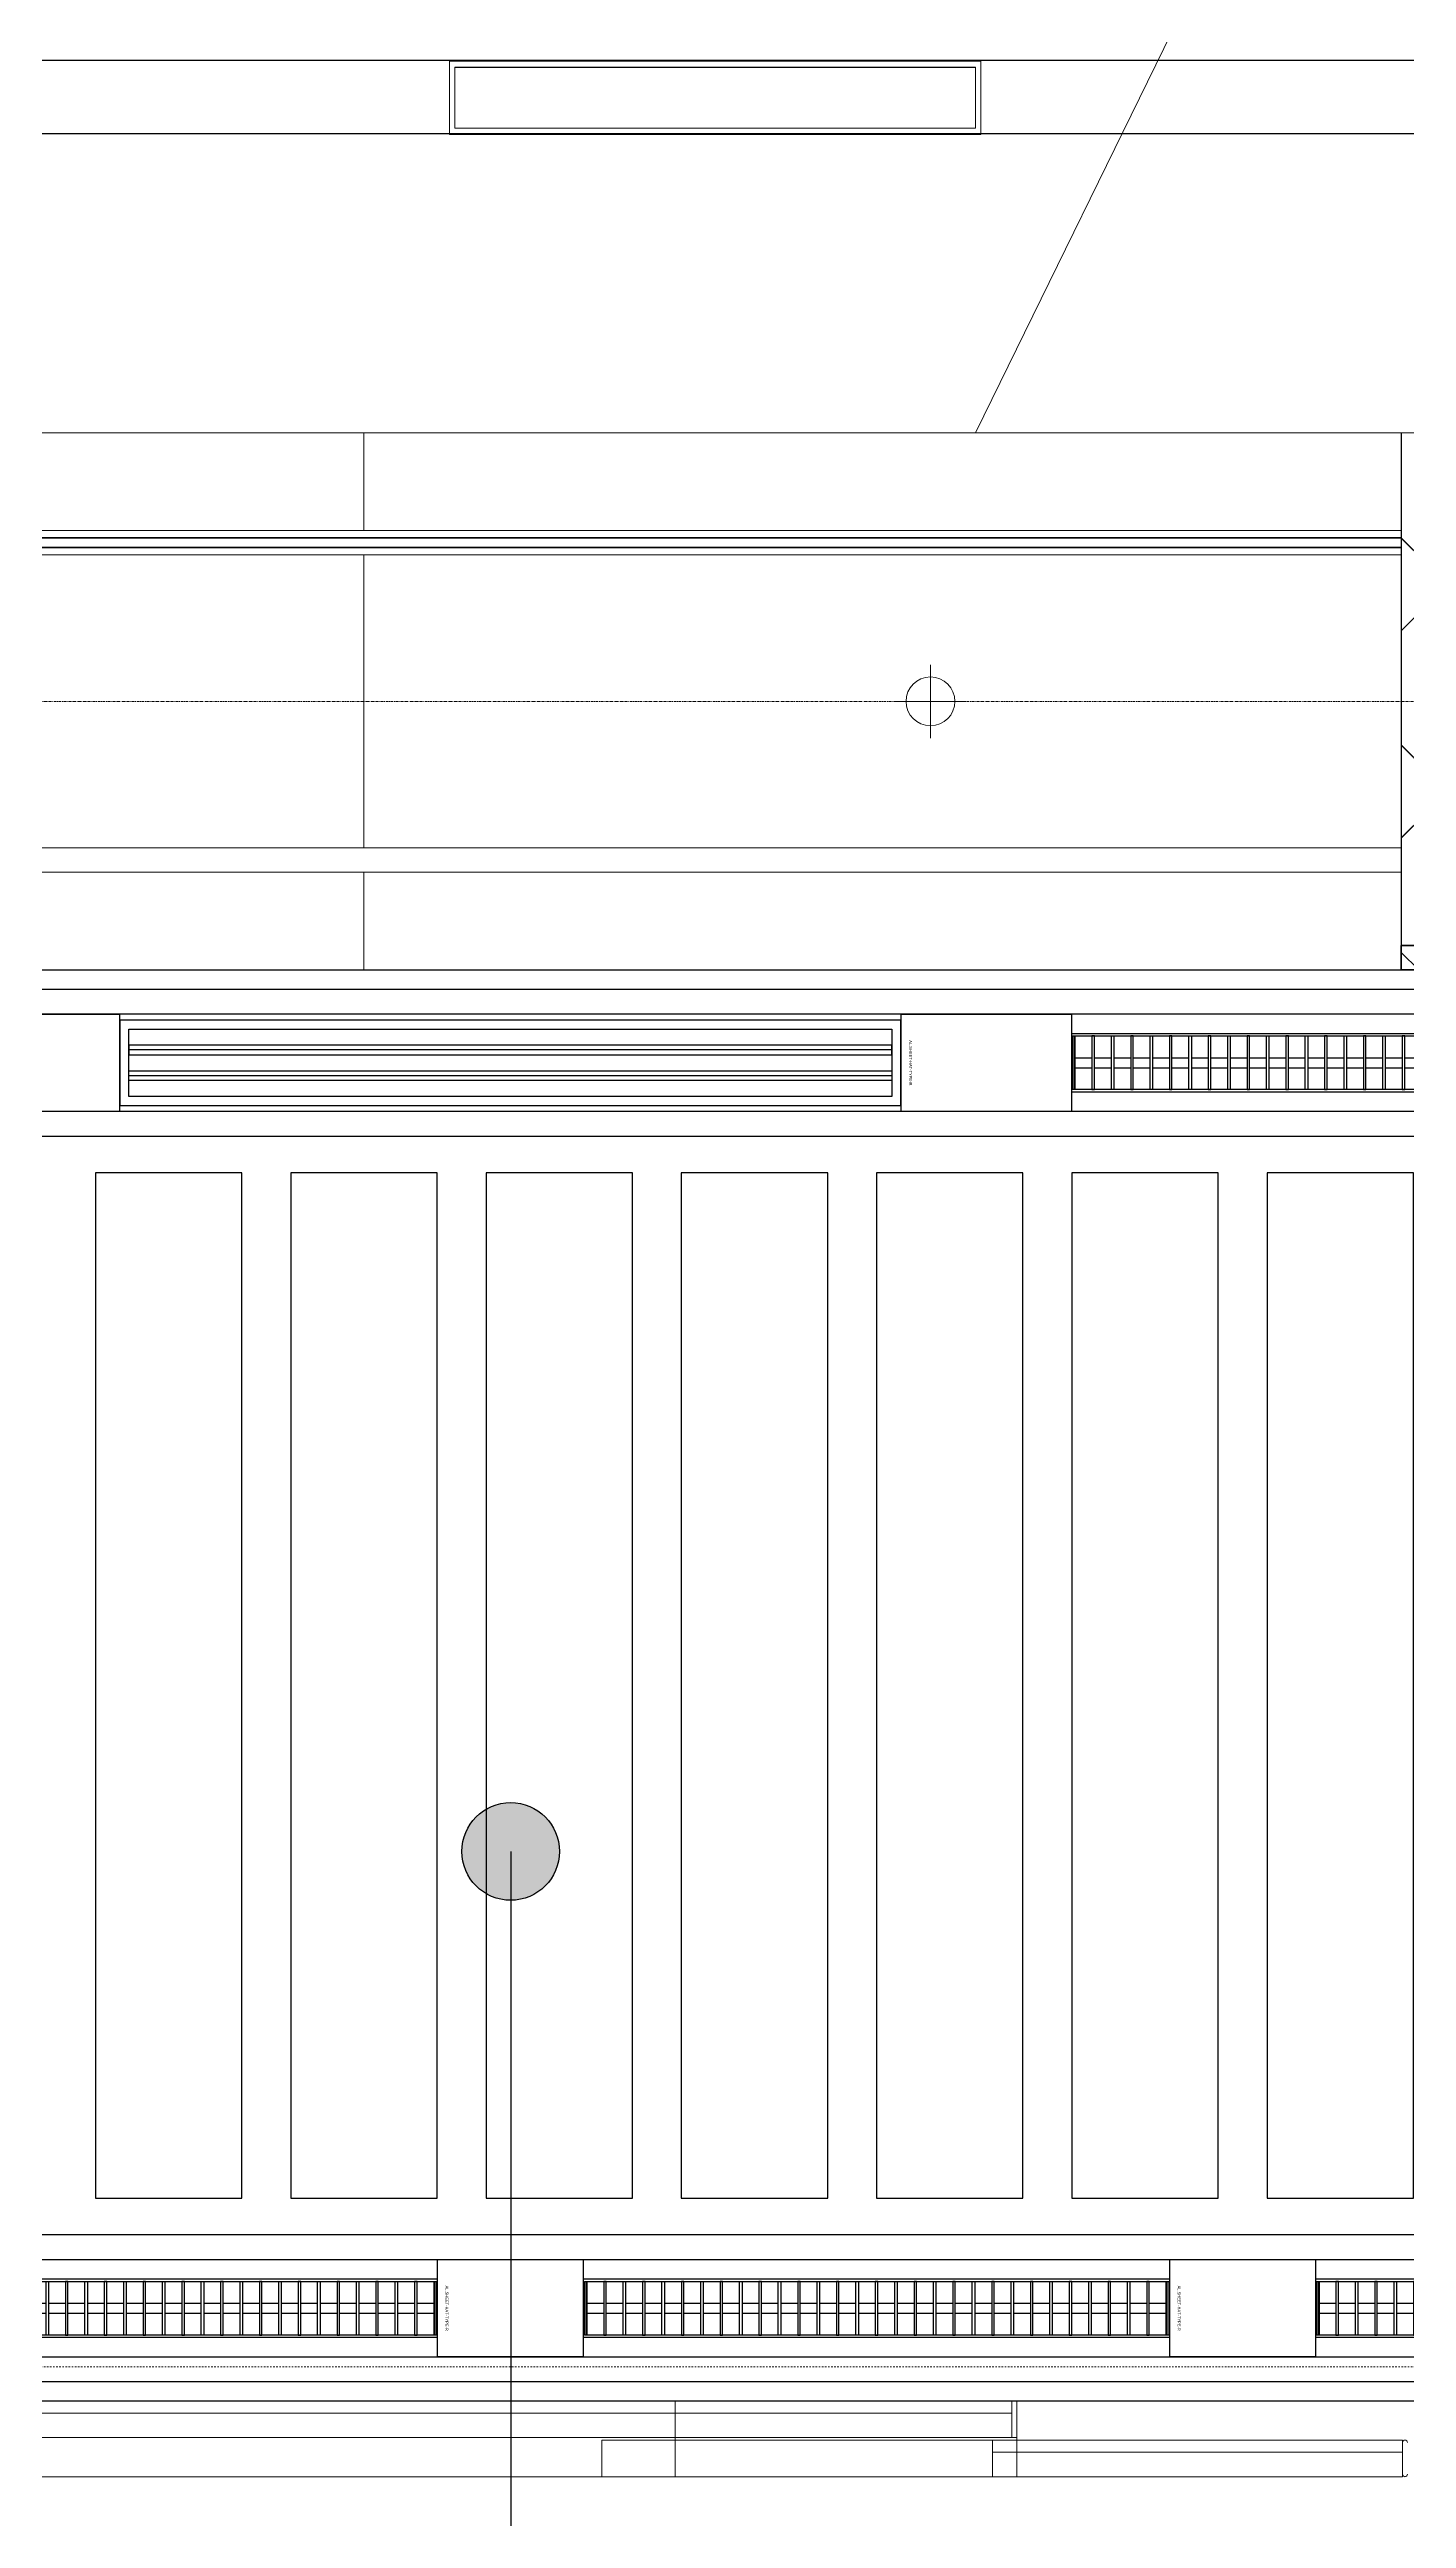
# Model space of a CAD drawing. Header units: millimetres. Extents: x -853228 to -744682, y -17776 to 32484.
# Drawn here: x -817027 to -814246, y -142 to 4914 of the extents above; entities that cross this region are included whole.
import ezdxf
from ezdxf.enums import TextEntityAlignment as Align
from ezdxf.xclip import XClip

# ---------------------------------------------------------------- set-up
doc = ezdxf.new("R2010")
doc.units = ezdxf.units.MM
doc.header["$XCLIPFRAME"] = 0
for name, pattern in [('DASH', [6.35, 3.175, -3.175]), ('DPA_Grid _ Level 100', [10, 5.5, -1.6, 1.3, -1.6]), ('DPA_Hidden 500', [1.4, 0.8, -0.6])]:
    doc.linetypes.add(name, pattern=pattern)
for name, color, linetype in [('000 - WIPEOUT', 250, 'Continuous'), ('001 - ASCESSORIES', 251, 'Continuous'), ('008 - LIGHTING', 1, 'Continuous'), ('A04_TUBE SERIES', 2, 'Continuous'), ('A11_ALU.SOLID SHEET', 2, 'Continuous')]:
    doc.layers.add(name, color=color, linetype=linetype)
for name, color, linetype, lineweight in [('A-CLNG', 2, 'Continuous', 9), ('A-CLNG-PATT', 2, 'Continuous', 9), ('A-DETL-GENF', 2, 'Continuous', 9), ('A-GENM', 1, 'Continuous', 9), ('A-GENM-HDLN', 2, 'DPA_Hidden 500', 9), ('A-GLAZ-CURT', 2, 'Continuous', 9), ('A-ROOM-IDEN', 3, 'Continuous', 25), ('A-WALL', 5, 'Continuous', 35), ('A-WALL-FNSH', 2, 'Continuous', 35), ('A-WALL-PATT', 1, 'Continuous', 9), ('E-LITE-EQPM', 2, 'Continuous', 9), ('I-WALL-E', 2, 'Continuous', 35), ('Q-SPCQ', 2, 'Continuous', 9), ('Q-SPCQ-HDLN', 2, 'DASH', 9), ('S-GRID', 251, 'Continuous', 9), ('WALL-E', 2, 'Continuous', 9)]:
    doc.layers.add(name, color=color, linetype=linetype, lineweight=lineweight)
pattern_1 = [(45, (0, 0), (-212.13203, 212.13203), []), (135, (0, 0), (-212.13203, -212.13203), [])]

# ---------------------------------------------------------------- blocks, each defined once
blk = doc.blocks.new('DPA_Speciality_PlatformScreenDoor - Length_135300-12767973-4281-01 ENLARGED LOWER PLATFORM LEVEL - REFLECTED CEILING PLAN - SHEET 2')
at = {"layer": 'A-GENM'}
for p, q in [((97712.5, -250), (97514.7, -250)), ((97514.7, -250), (97712.5, -250)), ((97607.5, -250), (97517.5, -250)), ((97517.5, -250), (97607.5, -250)), ((97617.5, -250), (97707.5, -250)), ((97707.5, -250), (97617.5, -250)), ((98265.3, -330), (98389.1, -330)), ((98275.9, -330), (98329, -330)), ((98325.4, -330), (98378.5, -330)), ((99865.3, -330), (99989.1, -330)), ((99875.9, -330), (99929, -330)), ((99925.4, -330), (99978.5, -330))]:
    blk.add_line(p, q, dxfattribs=at)
at = {"layer": 'A-GENM-HDLN'}
for p, q in [((98012.5, -175), (98012.5, -250)), ((98012.5, -175), (98862.5, -175)), ((98862.5, -250), (98862.5, -175)), ((98012.5, -250), (98862.5, -250))]:
    blk.add_line(p, q, dxfattribs=at)
at = {"layer": 'Q-SPCQ'}
for p, q in [((98062.5, -175), (97222.5, -175)), ((97222.5, -175), (98062.5, -175)), ((97222.5, -175), (97222.5, -225)), ((97222.5, -175), (97222.5, -225)), ((97222.5, -245), (97222.5, -180)), ((97222.5, -180), (97222.5, -245)), ((97252.5, -175), (98032.5, -175)), ((98032.5, -175), (97252.5, -175)), ((98032.5, -175), (97252.5, -175)), ((97252.5, -175), (98032.5, -175)), ((98012.5, -175), (98712.5, -175)), ((98062.5, -225), (98062.5, -175)), ((98062.5, -175), (98062.5, -225)), ((98712.5, -175), (98712.5, -330)), ((98712.5, -175), (101087.5, -175)), ((98712.5, -330), (98712.5, -175)), ((98712.5, -200), (98712.5, -175.9)), ((98712.5, -175.9), (98712.5, -200)), ((98712.5, -305), (98712.5, -200)), ((98712.5, -200), (98712.5, -305)), ((97222.5, -225), (98062.5, -225)), ((98062.5, -225), (97222.5, -225)), ((97222.5, -250), (97222.5, -225)), ((97222.5, -225), (97222.5, -250)), ((98062.5, -225), (97222.5, -225)), ((97222.5, -225), (97222.5, -250)), ((97222.5, -250), (97222.5, -225)), ((97222.5, -225), (98062.5, -225)), ((98062.5, -225), (97222.5, -225)), ((97222.5, -225), (98062.5, -225)), ((97222.5, -250), (98062.5, -250)), ((98062.5, -250), (97222.5, -250)), ((97222.5, -250), (98062.5, -250)), ((98062.5, -250), (97222.5, -250)), ((98032.5, -225), (97252.5, -225)), ((97252.5, -225), (98032.5, -225)), ((97252.5, -225), (98032.5, -225)), ((98032.5, -225), (97252.5, -225)), ((98012.5, -225), (97272.5, -225)), ((97272.5, -225), (98012.5, -225)), ((98012.5, -225), (97272.5, -225)), ((97272.5, -225), (98012.5, -225)), ((98012.5, -250), (97272.5, -250)), ((97272.5, -250), (98012.5, -250)), ((98012.5, -250), (97272.5, -250)), ((97272.5, -250), (98012.5, -250)), ((98012.5, -305), (98012.5, -250)), ((98012.5, -250), (98012.5, -330)), ((98062.5, -225), (98062.5, -250)), ((98062.5, -225), (98062.5, -250)), ((98062.5, -250), (98062.5, -225)), ((98062.5, -225), (98062.5, -250)), ((98022.5, -255), (98012.5, -255)), ((98012.5, -255), (98012.5, -330)), ((98012.5, -330), (98012.5, -255)), ((98012.5, -255), (98022.5, -255)), ((98022.5, -330), (98022.5, -255)), ((98022.5, -255), (98022.5, -330)), ((98712.5, -255), (98022.5, -255)), ((98022.5, -255), (98712.5, -255)), ((98022.5, -255), (98022.5, -305)), ((98022.5, -255), (98022.5, -305)), ((98072.5, -255), (98652.5, -255)), ((98652.5, -255), (98072.5, -255)), ((98662.5, -255), (98072.5, -255)), ((98072.5, -255), (98662.5, -255)), ((101087.5, -255), (98712.5, -255)), ((98712.5, -255), (101087.5, -255)), ((98712.5, -255), (98712.5, -305)), ((98712.5, -255), (98712.5, -305)), ((98712.5, -305), (98712.5, -255)), ((98712.5, -255), (98712.5, -305)), ((101037.5, -255), (98762.5, -255)), ((98762.5, -255), (101037.5, -255)), ((98772.5, -255), (101027.5, -255)), ((101027.5, -255), (98772.5, -255)), ((98012.5, -329.1), (98012.5, -305)), ((98012.5, -330), (98712.5, -330)), ((98012.5, -330), (98022.5, -330)), ((98022.5, -330), (98012.5, -330)), ((98712.5, -305), (98022.5, -305)), ((98022.5, -305), (98702.5, -305)), ((98022.5, -305), (98022.5, -330)), ((98022.5, -305), (98022.5, -330)), ((98022.5, -305), (98702.5, -305)), ((98702.5, -305), (98022.5, -305)), ((98022.5, -330), (98022.5, -305)), ((98022.5, -305), (98022.5, -330)), ((98712.5, -305), (98022.5, -305)), ((98022.5, -305), (98712.5, -305)), ((98702.5, -330), (98022.5, -330)), ((98022.5, -330), (98712.5, -330)), ((98022.5, -330), (98702.5, -330)), ((98702.5, -330), (98022.5, -330)), ((98652.5, -305), (98072.5, -305)), ((98072.5, -305), (98652.5, -305)), ((98652.5, -305), (98072.5, -305)), ((98072.5, -305), (98652.5, -305)), ((98662.5, -305), (98072.5, -305)), ((98072.5, -305), (98662.5, -305)), ((98072.5, -305), (98652.5, -305)), ((98652.5, -305), (98072.5, -305)), ((98652.5, -330), (98072.5, -330)), ((98072.5, -330), (98652.5, -330)), ((98652.5, -330), (98072.5, -330)), ((98072.5, -330), (98652.5, -330)), ((98702.5, -305), (98712.5, -305)), ((98712.5, -330), (98702.5, -330)), ((98712.5, -329.1), (98712.5, -305)), ((101087.5, -305), (98712.5, -305)), ((98712.5, -305), (98722.5, -305)), ((98712.5, -330), (98712.5, -305)), ((98712.5, -305), (98712.5, -330)), ((101087.5, -305), (98712.5, -305)), ((98712.5, -305), (101087.5, -305)), ((98712.5, -305), (98712.5, -329.1)), ((98712.5, -330), (98712.5, -305)), ((98712.5, -305), (98712.5, -330)), ((98712.5, -330), (101087.5, -330)), ((98722.5, -330), (98712.5, -330)), ((98712.5, -330), (101087.5, -330)), ((98722.5, -305), (101077.5, -305)), ((98722.5, -305), (101077.5, -305)), ((101077.5, -305), (98722.5, -305)), ((101077.5, -330), (98722.5, -330)), ((98722.5, -330), (101077.5, -330)), ((101077.5, -330), (98722.5, -330)), ((101037.5, -305), (98762.5, -305)), ((98762.5, -305), (101037.5, -305)), ((101027.5, -305), (98772.5, -305)), ((98772.5, -305), (101027.5, -305)), ((101027.5, -305), (98772.5, -305)), ((98772.5, -305), (101027.5, -305)), ((98772.5, -305), (101027.5, -305)), ((101027.5, -305), (98772.5, -305)), ((101027.5, -330), (98772.5, -330)), ((98772.5, -330), (101027.5, -330)), ((101027.5, -330), (98772.5, -330)), ((98772.5, -330), (101027.5, -330))]:
    blk.add_line(p, q, dxfattribs=at)
for centre, start, end in [((97217.5, -180), 0, 180), ((97217.5, -180), 60, 120), ((97217.5, -180), 0, 45), ((97217.5, -245), 180, 360), ((97217.5, -245), 240, 300), ((97217.5, -245), 330, 360)]:
    blk.add_arc(centre, 5, start, end, dxfattribs=at)
at = {"layer": 'Q-SPCQ-HDLN'}
for p, q in [((132340.1, -330), (61742.7, -330)), ((132340.1, -400), (61742.7, -400))]:
    blk.add_line(p, q, dxfattribs=at)
blk = doc.blocks.new('L1_1_FLUORESCENT W DISFUSSER - 1195L x 595W x 85H - 36W-V79-4281-01 ENLARGED LOWER PLATFORM LEVEL - REFLECTED CEILING PLAN - SHEET 2')
at = {"layer": 'E-LITE-EQPM'}
for p, q in [((-819127.9, 5939.7), (-819127.9, 6089.7)), ((-819127.9, 6089.7), (-818039.3, 6089.7)), ((-818039.3, 6089.7), (-819127.9, 6089.7)), ((-819127.9, 6089.7), (-819127.9, 5939.7)), ((-819116.9, 5952.4), (-819116.9, 6077)), ((-819116.9, 6077), (-818050.3, 6077)), ((-818050.3, 6077), (-819116.9, 6077)), ((-819116.9, 6077), (-819116.9, 5952.4)), ((-819116.9, 6077), (-819116.9, 5952.4)), ((-818050.3, 6077), (-819116.9, 6077)), ((-818050.3, 6077), (-818050.3, 5952.4)), ((-818050.3, 5952.4), (-818050.3, 6077)), ((-818050.3, 5952.4), (-818050.3, 6077)), ((-818039.3, 6089.7), (-818039.3, 5939.7)), ((-818039.3, 5939.7), (-818039.3, 6089.7)), ((-818039.3, 5939.7), (-819127.9, 5939.7)), ((-819127.9, 5939.7), (-818039.3, 5939.7)), ((-818050.3, 5952.4), (-819116.9, 5952.4)), ((-819116.9, 5952.4), (-818050.3, 5952.4)), ((-819116.9, 5952.4), (-818050.3, 5952.4))]:
    blk.add_line(p, q, dxfattribs=at)
blk = doc.blocks.new('Arrow-Stair_Ramp-Direction _EWP-Down_ - Arrow Stair Line-18595771-4281-01 ENLARGED LOWER PLATFORM LEVEL - REFLECTED CEILING PLAN - SHEET 2')
at = {"layer": 'A-DETL-GENF', "lineweight": 9}
blk.add_line((5530.4, 750), (4608.3, -1132.5), dxfattribs=at)
blk = doc.blocks.new('*U393')
at = {"layer": 'S-GRID', "linetype": 'DPA_Grid _ Level 100'}
blk.add_line((22800, 0), (-50209.7, 0), dxfattribs=at)
blk = doc.blocks.new('System Panel - DPA-AR_Metal Ceiling Rectangular Panel-V15-4281-01 ENLARGED LOWER PLATFORM LEVEL - REFLECTED CEILING PLAN - SHEET 2')
at = {"layer": 'A-GLAZ-CURT'}
for p, q in [((-816382.4, 4129), (-818782.4, 4129)), ((-818782.4, 4129), (-818782.4, 3929)), ((-818782.4, 3929), (-818782.4, 4129)), ((-818782.4, 4129), (-816382.4, 4129)), ((-816382.4, 3929), (-816382.4, 4129)), ((-816382.4, 4129), (-816382.4, 3929)), ((-818782.4, 3929), (-816382.4, 3929)), ((-816382.4, 3929), (-818782.4, 3929))]:
    blk.add_line(p, q, dxfattribs=at)
blk = doc.blocks.new('System Panel - DPA-AR_Metal Ceiling Rectangular Panel-V16-4281-01 ENLARGED LOWER PLATFORM LEVEL - REFLECTED CEILING PLAN - SHEET 2')
at = {"layer": 'A-GLAZ-CURT'}
for p, q in [((-814257.4, 4129), (-816382.4, 4129)), ((-816382.4, 4129), (-816382.4, 3929)), ((-816382.4, 3929), (-816382.4, 4129)), ((-816382.4, 4129), (-814257.4, 4129)), ((-814257.4, 3929), (-814257.4, 4129)), ((-814257.4, 4129), (-814257.4, 3929)), ((-816382.4, 3929), (-814257.4, 3929)), ((-814257.4, 3929), (-816382.4, 3929))]:
    blk.add_line(p, q, dxfattribs=at)
blk = doc.blocks.new('System Panel - DPA-AR_Metal Ceiling Rectangular Panel-13139299-4281-01 ENLARGED LOWER PLATFORM LEVEL - REFLECTED CEILING PLAN - SHEET 2')
at = {"layer": 'A-GLAZ-CURT'}
for p, q in [((-818782.4, 3879), (-821182.4, 3879)), ((-821182.4, 3879), (-821182.4, 3279)), ((-821182.4, 3279), (-821182.4, 3879)), ((-821182.4, 3879), (-818782.4, 3879)), ((-818782.4, 3279), (-818782.4, 3879)), ((-818782.4, 3879), (-818782.4, 3279)), ((-821182.4, 3279), (-818782.4, 3279)), ((-818782.4, 3279), (-821182.4, 3279))]:
    blk.add_line(p, q, dxfattribs=at)
blk = doc.blocks.new('System Panel - DPA-AR_Metal Ceiling Rectangular Panel-V18-4281-01 ENLARGED LOWER PLATFORM LEVEL - REFLECTED CEILING PLAN - SHEET 2')
at = {"layer": 'A-GLAZ-CURT'}
for p, q in [((-814257.4, 3879), (-816382.4, 3879)), ((-816382.4, 3879), (-816382.4, 3279)), ((-816382.4, 3279), (-816382.4, 3879)), ((-816382.4, 3879), (-814257.4, 3879)), ((-814257.4, 3279), (-814257.4, 3879)), ((-814257.4, 3879), (-814257.4, 3279)), ((-816382.4, 3279), (-814257.4, 3279)), ((-814257.4, 3279), (-816382.4, 3279))]:
    blk.add_line(p, q, dxfattribs=at)
blk = doc.blocks.new('*U516')
at = {"layer": 'A-CLNG'}
for p, q in [((-18360.2, 550), (-12524.9, 550)), ((-12524.9, 550), (-18360.2, 550))]:
    blk.add_line(p, q, dxfattribs=at)
at = {"layer": 'A-GLAZ-CURT'}
for name, p in [('System Panel - DPA-AR_Metal Ceiling Rectangular Panel-V15-4281-01 ENLARGED LOWER PLATFORM LEVEL - REFLECTED CEILING PLAN - SHEET 2', (801682.4, -3579)), ('System Panel - DPA-AR_Metal Ceiling Rectangular Panel-V16-4281-01 ENLARGED LOWER PLATFORM LEVEL - REFLECTED CEILING PLAN - SHEET 2', (801682.4, -3579)), ('System Panel - DPA-AR_Metal Ceiling Rectangular Panel-13139299-4281-01 ENLARGED LOWER PLATFORM LEVEL - REFLECTED CEILING PLAN - SHEET 2', (804082.4, -3579)), ('System Panel - DPA-AR_Metal Ceiling Rectangular Panel-V18-4281-01 ENLARGED LOWER PLATFORM LEVEL - REFLECTED CEILING PLAN - SHEET 2', (801682.4, -3579)), ('System Panel - DPA-AR_Metal Ceiling Rectangular Panel-V15-4281-01 ENLARGED LOWER PLATFORM LEVEL - REFLECTED CEILING PLAN - SHEET 2', (801682.4, -4479)), ('System Panel - DPA-AR_Metal Ceiling Rectangular Panel-V16-4281-01 ENLARGED LOWER PLATFORM LEVEL - REFLECTED CEILING PLAN - SHEET 2', (801682.4, -4479))]:
    blk.add_blockref(name, p, dxfattribs=at)
blk = doc.blocks.new('DPA_Speciality_PlatformScreenDoor - Length_135300-12767973-4180-01 LOWER PLATFORM LEVEL - REFLECTED CEILING PLAN')
at = {"layer": 'A-GENM'}
for p, q in [((97607.5, -250), (97517.5, -250)), ((97517.5, -250), (97607.5, -250)), ((97712.5, -250), (97522.4, -250)), ((97522.4, -250), (97712.5, -250)), ((97617.5, -250), (97707.5, -250)), ((97707.5, -250), (97617.5, -250)), ((98265.3, -330), (98389.1, -330)), ((98275.9, -330), (98329, -330)), ((98325.4, -330), (98378.5, -330)), ((99865.3, -330), (99989.1, -330)), ((99875.9, -330), (99929, -330)), ((99925.4, -330), (99978.5, -330))]:
    blk.add_line(p, q, dxfattribs=at)
at = {"layer": 'A-GENM-HDLN'}
for p, q in [((98012.5, -175), (98012.5, -250)), ((98012.5, -175), (98862.5, -175)), ((98862.5, -250), (98862.5, -175)), ((98012.5, -250), (98862.5, -250))]:
    blk.add_line(p, q, dxfattribs=at)
at = {"layer": 'Q-SPCQ'}
for p, q in [((98062.5, -175), (97222.5, -175)), ((97222.5, -175), (98062.5, -175)), ((97222.5, -175), (97222.5, -225)), ((97222.5, -175), (97222.5, -225)), ((97222.5, -245), (97222.5, -180)), ((97222.5, -180), (97222.5, -245)), ((97252.5, -175), (98032.5, -175)), ((98032.5, -175), (97252.5, -175)), ((98032.5, -175), (97252.5, -175)), ((97252.5, -175), (98032.5, -175)), ((98012.5, -175), (98712.5, -175)), ((98062.5, -225), (98062.5, -175)), ((98062.5, -175), (98062.5, -225)), ((98712.5, -175), (98712.5, -330)), ((98712.5, -175), (101087.5, -175)), ((98712.5, -330), (98712.5, -175)), ((98712.5, -200), (98712.5, -187.5)), ((98712.5, -187.5), (98712.5, -200)), ((98712.5, -305), (98712.5, -200)), ((98712.5, -200), (98712.5, -305)), ((97222.5, -225), (98062.5, -225)), ((98062.5, -225), (97222.5, -225)), ((97222.5, -250), (97222.5, -225)), ((97222.5, -225), (97222.5, -250)), ((98062.5, -225), (97222.5, -225)), ((97222.5, -225), (97222.5, -250)), ((97222.5, -250), (97222.5, -225)), ((97222.5, -225), (98062.5, -225)), ((98062.5, -225), (97222.5, -225)), ((97222.5, -225), (98062.5, -225)), ((97222.5, -250), (98062.5, -250)), ((98062.5, -250), (97222.5, -250)), ((97222.5, -250), (98062.5, -250)), ((98062.5, -250), (97222.5, -250)), ((98032.5, -225), (97252.5, -225)), ((97252.5, -225), (98032.5, -225)), ((97252.5, -225), (98032.5, -225)), ((98032.5, -225), (97252.5, -225)), ((98012.5, -225), (97272.5, -225)), ((97272.5, -225), (98012.5, -225)), ((98012.5, -225), (97272.5, -225)), ((97272.5, -225), (98012.5, -225)), ((98012.5, -250), (97272.5, -250)), ((97272.5, -250), (98012.5, -250)), ((98012.5, -250), (97272.5, -250)), ((97272.5, -250), (98012.5, -250)), ((98012.5, -305), (98012.5, -250)), ((98012.5, -250), (98012.5, -330)), ((98062.5, -225), (98062.5, -250)), ((98062.5, -225), (98062.5, -250)), ((98062.5, -250), (98062.5, -225)), ((98062.5, -225), (98062.5, -250)), ((98022.5, -255), (98012.5, -255)), ((98012.5, -255), (98012.5, -330)), ((98012.5, -330), (98012.5, -255)), ((98012.5, -255), (98022.5, -255)), ((98022.5, -330), (98022.5, -255)), ((98022.5, -255), (98022.5, -330)), ((98712.5, -255), (98022.5, -255)), ((98022.5, -255), (98712.5, -255)), ((98022.5, -255), (98022.5, -305)), ((98022.5, -255), (98022.5, -305)), ((98072.5, -255), (98652.5, -255)), ((98652.5, -255), (98072.5, -255)), ((98662.5, -255), (98072.5, -255)), ((98072.5, -255), (98662.5, -255)), ((101087.5, -255), (98712.5, -255)), ((98712.5, -255), (98712.5, -305)), ((98712.5, -255), (98712.5, -305)), ((98712.5, -305), (98712.5, -255)), ((98712.5, -255), (98712.5, -305)), ((98714.5, -255), (101087.5, -255)), ((101037.5, -255), (98762.5, -255)), ((98762.5, -255), (101037.5, -255)), ((98772.5, -255), (101027.5, -255)), ((101027.5, -255), (98772.5, -255)), ((98012.5, -317.5), (98012.5, -305)), ((98012.5, -330), (98712.5, -330)), ((98012.5, -330), (98022.5, -330)), ((98022.5, -330), (98012.5, -330)), ((98712.5, -305), (98022.5, -305)), ((98022.5, -305), (98702.5, -305)), ((98022.5, -305), (98022.5, -330)), ((98022.5, -305), (98022.5, -330)), ((98022.5, -305), (98702.5, -305)), ((98702.5, -305), (98022.5, -305)), ((98022.5, -330), (98022.5, -305)), ((98022.5, -305), (98022.5, -330)), ((98712.5, -305), (98022.5, -305)), ((98022.5, -305), (98712.5, -305)), ((98702.5, -330), (98022.5, -330)), ((98022.5, -330), (98712.5, -330)), ((98022.5, -330), (98702.5, -330)), ((98702.5, -330), (98022.5, -330)), ((98652.5, -305), (98072.5, -305)), ((98072.5, -305), (98652.5, -305)), ((98652.5, -305), (98072.5, -305)), ((98072.5, -305), (98652.5, -305)), ((98662.5, -305), (98072.5, -305)), ((98072.5, -305), (98662.5, -305)), ((98072.5, -305), (98652.5, -305)), ((98652.5, -305), (98072.5, -305)), ((98652.5, -330), (98072.5, -330)), ((98072.5, -330), (98652.5, -330)), ((98652.5, -330), (98072.5, -330)), ((98072.5, -330), (98652.5, -330)), ((98702.5, -305), (98712.5, -305)), ((98712.5, -330), (98702.5, -330)), ((98712.5, -317.5), (98712.5, -305)), ((101087.5, -305), (98712.5, -305)), ((98712.5, -330), (98712.5, -305)), ((98712.5, -305), (98712.5, -330)), ((98712.5, -305), (101087.5, -305)), ((98712.5, -305), (98712.5, -317.5)), ((98712.5, -330), (98712.5, -305)), ((98712.5, -305), (98712.5, -330)), ((98712.5, -330), (101087.5, -330)), ((98714.5, -305), (98722.5, -305)), ((101087.5, -305), (98714.5, -305)), ((98714.5, -330), (101087.5, -330)), ((98722.5, -330), (98714.5, -330)), ((98722.5, -305), (101077.5, -305)), ((98722.5, -305), (101077.5, -305)), ((101077.5, -305), (98722.5, -305)), ((101077.5, -330), (98722.5, -330)), ((98722.5, -330), (101077.5, -330)), ((101077.5, -330), (98722.5, -330)), ((101037.5, -305), (98762.5, -305)), ((98762.5, -305), (101037.5, -305)), ((101027.5, -305), (98772.5, -305)), ((98772.5, -305), (101027.5, -305)), ((101027.5, -305), (98772.5, -305)), ((98772.5, -305), (101027.5, -305)), ((98772.5, -305), (101027.5, -305)), ((101027.5, -305), (98772.5, -305)), ((101027.5, -330), (98772.5, -330)), ((98772.5, -330), (101027.5, -330)), ((101027.5, -330), (98772.5, -330)), ((98772.5, -330), (101027.5, -330))]:
    blk.add_line(p, q, dxfattribs=at)
for centre, start, end in [((97217.5, -180), 0, 180), ((97217.5, -180), 0, 180), ((97217.5, -245), 180, 360), ((97217.5, -245), 180, 360)]:
    blk.add_arc(centre, 5, start, end, dxfattribs=at)
at = {"layer": 'Q-SPCQ-HDLN'}
for p, q in [((135200, -330), (-100, -330)), ((135200, -400), (-100, -400))]:
    blk.add_line(p, q, dxfattribs=at)
blk = doc.blocks.new('LGF_DL_SAA_LowPower_DL1a - LGF_DL_SAA_LowPower_DL1a-8832329-4180-01 LOWER PLATFORM LEVEL - REFLECTED CEILING PLAN')
at = {"layer": 'A-DETL-GENF'}
for p, q in [((0, 75), (0, -75)), ((72.5, 0), (-72.5, 0))]:
    blk.add_line(p, q, dxfattribs=at)
blk.add_circle((0, 0), 50, dxfattribs=at)
blk = doc.blocks.new('L1_1_FLUORESCENT W DISFUSSER - 1195L x 595W x 85H - 36W-V108-4180-01 LOWER PLATFORM LEVEL - REFLECTED CEILING PLAN')
at = {"layer": 'E-LITE-EQPM'}
for p, q in [((-735437.4, 4554), (-735437.4, 4704)), ((-735437.4, 4704), (-734348.8, 4704)), ((-734348.8, 4704), (-735437.4, 4704)), ((-735437.4, 4704), (-735437.4, 4554)), ((-734348.8, 4704), (-734348.8, 4554)), ((-734348.8, 4554), (-734348.8, 4704)), ((-735426.4, 4566.7), (-735426.4, 4691.3)), ((-735426.4, 4691.3), (-734359.8, 4691.3)), ((-734359.8, 4691.3), (-735426.4, 4691.3)), ((-735426.4, 4691.3), (-735426.4, 4566.7)), ((-735426.4, 4691.3), (-735426.4, 4566.7)), ((-734359.8, 4691.3), (-735426.4, 4691.3)), ((-734359.8, 4691.3), (-734359.8, 4566.7)), ((-734359.8, 4566.7), (-734359.8, 4691.3)), ((-734359.8, 4566.7), (-734359.8, 4691.3)), ((-734348.8, 4554), (-735437.4, 4554)), ((-735437.4, 4554), (-734348.8, 4554)), ((-734359.8, 4566.7), (-735426.4, 4566.7)), ((-735426.4, 4566.7), (-734359.8, 4566.7)), ((-735426.4, 4566.7), (-734359.8, 4566.7))]:
    blk.add_line(p, q, dxfattribs=at)
blk = doc.blocks.new('C-1-PP19-AR-4180-01-B_20250908-040939_EXDOWNLIGHT')
at = {"layer": 'E-LITE-EQPM'}
blk.add_blockref('L1_1_FLUORESCENT W DISFUSSER - 1195L x 595W x 85H - 36W-V108-4180-01 LOWER PLATFORM LEVEL - REFLECTED CEILING PLAN', (663912.5, -3393.2), dxfattribs=at)
at = {"layer": 'E-LITE-EQPM', "extrusion": (0, 0, -1), "rotation": 180}
blk.add_blockref('LGF_DL_SAA_LowPower_DL1a - LGF_DL_SAA_LowPower_DL1a-8832329-4180-01 LOWER PLATFORM LEVEL - REFLECTED CEILING PLAN', (70539.5, 0), dxfattribs=at)
at = {"layer": 'Q-SPCQ', "rotation": 180}
blk.add_blockref('DPA_Speciality_PlatformScreenDoor - Length_135300-12767973-4180-01 LOWER PLATFORM LEVEL - REFLECTED CEILING PLAN', (27650, -3810), dxfattribs=at)
blk = doc.blocks.new('*U880')
at = {"layer": 'A11_ALU.SOLID SHEET', "color": 0}
blk.add_lwpolyline([(350, -98.8), (350, 98.8), (0, 98.8), (0, -98.8)], close=True, dxfattribs=at)
at = {"layer": 'Defpoints', "color": 250}
blk.add_point((0, 0), dxfattribs=at)
blk.add_text('AL.SHEET-HAT-TYPE-R', height=6, rotation=270, dxfattribs=at).set_placement((15, 0), align=Align.BOTTOM_CENTER)
blk = doc.blocks.new('*U629')
at = {"layer": '001 - ASCESSORIES', "color": 0, "linetype": 'ByBlock'}
blk.add_lwpolyline([(800, 87.5), (-800, 87.5), (-800, -87.5), (800, -87.5)], close=True, dxfattribs=at)
at = {"layer": '001 - ASCESSORIES', "linetype": 'ByBlock'}
for points in [[(-781.5, 69), (781.5, 69), (781.5, -69), (-781.5, -69)], [(781.5, 36.3), (-781.5, 36.3), (-781.5, 16.3), (781.5, 16.3)], [(-781.5, -16.3), (781.5, -16.3), (781.5, -36.3), (-781.5, -36.3)]]:
    blk.add_lwpolyline(points, close=True, dxfattribs=at)
for points in [[(781.5, 26.3), (-781.5, 26.3)], [(-781.5, -26.3), (781.5, -26.3)]]:
    blk.add_lwpolyline(points, dxfattribs=at)
blk = doc.blocks.new('*U627')
at = {"color": 1}
blk.add_wipeout([(600, -60), (-600, -60), (-600, 60), (600, 60)], dxfattribs=at).dxf.layer = '000 - WIPEOUT'
at = {"layer": '001 - ASCESSORIES', "color": 0}
blk.add_lwpolyline([(600, -60), (-600, -60), (-600, 60), (600, 60)], close=True, dxfattribs=at)
at = {"layer": '001 - ASCESSORIES'}
for points in [[(-593.5, -55), (-598.5, -55), (-598.5, 55), (-593.5, 55)], [(595, -55), (-595, -55), (-595, 55), (595, 55)], [(-558.8, -55), (-553.8, -55), (-553.8, 55), (-558.8, 55)], [(-514, -55), (-519, -55), (-519, 55), (-514, 55)], [(-479.3, -55), (-474.3, -55), (-474.3, 55), (-479.3, 55)], [(-434.6, -55), (-439.6, -55), (-439.6, 55), (-434.6, 55)], [(-399.8, -55), (-394.8, -55), (-394.8, 55), (-399.8, 55)], [(-355.1, -55), (-360.1, -55), (-360.1, 55), (-355.1, 55)], [(-320.4, -55), (-315.4, -55), (-315.4, 55), (-320.4, 55)], [(-275.6, -55), (-280.6, -55), (-280.6, 55), (-275.6, 55)], [(-240.9, -55), (-235.9, -55), (-235.9, 55), (-240.9, 55)], [(-196.2, -55), (-201.2, -55), (-201.2, 55), (-196.2, 55)], [(-161.4, -55), (-156.4, -55), (-156.4, 55), (-161.4, 55)], [(-116.7, -55), (-121.7, -55), (-121.7, 55), (-116.7, 55)], [(-82, -55), (-77, -55), (-77, 55), (-82, 55)], [(-37.2, -55), (-42.2, -55), (-42.2, 55), (-37.2, 55)], [(-2.5, -55), (2.5, -55), (2.5, 55), (-2.5, 55)], [(42.2, -55), (37.2, -55), (37.2, 55), (42.2, 55)], [(77, -55), (82, -55), (82, 55), (77, 55)], [(121.7, -55), (116.7, -55), (116.7, 55), (121.7, 55)], [(156.4, -55), (161.4, -55), (161.4, 55), (156.4, 55)], [(201.2, -55), (196.2, -55), (196.2, 55), (201.2, 55)], [(235.9, -55), (240.9, -55), (240.9, 55), (235.9, 55)], [(280.6, -55), (275.6, -55), (275.6, 55), (280.6, 55)], [(315.4, -55), (320.4, -55), (320.4, 55), (315.4, 55)], [(360.1, -55), (355.1, -55), (355.1, 55), (360.1, 55)], [(394.8, -55), (399.8, -55), (399.8, 55), (394.8, 55)], [(439.6, -55), (434.6, -55), (434.6, 55), (439.6, 55)], [(474.3, -55), (479.3, -55), (479.3, 55), (474.3, 55)], [(519, -55), (514, -55), (514, 55), (519, 55)], [(553.8, -55), (558.8, -55), (558.8, 55), (553.8, 55)], [(598.5, -55), (593.5, -55), (593.5, 55), (598.5, 55)]]:
    blk.add_lwpolyline(points, close=True, dxfattribs=at)
for points in [[(-593.5, 10), (-558.8, 10)], [(-553.8, 10), (-519, 10)], [(-514, 10), (-479.3, 10)], [(-474.3, 10), (-439.6, 10)], [(-434.6, 10), (-399.8, 10)], [(-394.8, 10), (-360.1, 10)], [(-355.1, 10), (-320.4, 10)], [(-315.4, 10), (-280.6, 10)], [(-275.6, 10), (-240.9, 10)], [(-235.9, 10), (-201.2, 10)], [(-196.2, 10), (-161.4, 10)], [(-156.4, 10), (-121.7, 10)], [(-116.7, 10), (-82, 10)], [(-77, 10), (-42.2, 10)], [(-37.2, 10), (-2.5, 10)], [(2.5, 10), (37.2, 10)], [(42.2, 10), (77, 10)], [(82, 10), (116.7, 10)], [(121.7, 10), (156.4, 10)], [(161.4, 10), (196.2, 10)], [(201.2, 10), (235.9, 10)], [(240.9, 10), (275.6, 10)], [(280.6, 10), (315.4, 10)], [(320.4, 10), (355.1, 10)], [(360.1, 10), (394.8, 10)], [(399.8, 10), (434.6, 10)], [(439.6, 10), (474.3, 10)], [(479.3, 10), (514, 10)], [(519, 10), (553.8, 10)], [(558.8, 10), (593.5, 10)], [(-593.5, -10), (-558.8, -10)], [(-553.8, -10), (-519, -10)], [(-514, -10), (-479.3, -10)], [(-474.3, -10), (-439.6, -10)], [(-434.6, -10), (-399.8, -10)], [(-394.8, -10), (-360.1, -10)], [(-355.1, -10), (-320.4, -10)], [(-315.4, -10), (-280.6, -10)], [(-275.6, -10), (-240.9, -10)], [(-235.9, -10), (-201.2, -10)], [(-196.2, -10), (-161.4, -10)], [(-156.4, -10), (-121.7, -10)], [(-116.7, -10), (-82, -10)], [(-77, -10), (-42.2, -10)], [(-37.2, -10), (-2.5, -10)], [(2.5, -10), (37.2, -10)], [(42.2, -10), (77, -10)], [(82, -10), (116.7, -10)], [(121.7, -10), (156.4, -10)], [(161.4, -10), (196.2, -10)], [(201.2, -10), (235.9, -10)], [(240.9, -10), (275.6, -10)], [(280.6, -10), (315.4, -10)], [(320.4, -10), (355.1, -10)], [(360.1, -10), (394.8, -10)], [(399.8, -10), (434.6, -10)], [(439.6, -10), (474.3, -10)], [(479.3, -10), (514, -10)], [(519, -10), (553.8, -10)], [(558.8, -10), (593.5, -10)]]:
    blk.add_lwpolyline(points, dxfattribs=at)
blk = doc.blocks.new('*U882')
blk.add_attdef('EXTR.OVL-LENGTH_', (-25, -59.1), '', height=5)
blk.add_wipeout([(-25, 0), (25, 0), (25, 67400), (-25, 67400)]).dxf.layer = '000 - WIPEOUT'
at = {"layer": 'A04_TUBE SERIES', "color": 0}
blk.add_lwpolyline([(-25, 0), (25, 0), (25, 67400), (-25, 67400)], close=True, dxfattribs=at)
blk = doc.blocks.new('*U883')
blk.add_attdef('EXTR.OVL-LENGTH_', (-25, -59.1), '', height=5)
blk.add_wipeout([(-25, 0), (25, 0), (25, 67400), (-25, 67400)]).dxf.layer = '000 - WIPEOUT'
at = {"layer": 'A04_TUBE SERIES', "color": 0}
blk.add_lwpolyline([(-25, 0), (25, 0), (25, 67400), (-25, 67400)], close=True, dxfattribs=at)
blk = doc.blocks.new('*U881')
at = {"layer": 'A11_ALU.SOLID SHEET', "color": 0}
blk.add_lwpolyline([(300, -98.8), (300, 98.8), (0, 98.8), (0, -98.8)], close=True, dxfattribs=at)
at = {"layer": 'Defpoints', "color": 250}
blk.add_point((0, 0), dxfattribs=at)
blk.add_text('AL.SHEET-HAT-TYPE-R', height=6, rotation=270, dxfattribs=at).set_placement((15, 0), align=Align.BOTTOM_CENTER)
blk = doc.blocks.new('*U884')
blk.add_attdef('EXTR.OVL-LENGTH_', (-25, -59.1), '', height=5)
blk.add_wipeout([(-25, 0), (25, 0), (25, 67400), (-25, 67400)]).dxf.layer = '000 - WIPEOUT'
at = {"layer": 'A04_TUBE SERIES', "color": 0}
blk.add_lwpolyline([(-25, 0), (25, 0), (25, 67400), (-25, 67400)], close=True, dxfattribs=at)
blk = doc.blocks.new('*U885')
blk.add_attdef('EXTR.OVL-LENGTH_', (-25, -59.1), '', height=5)
blk.add_wipeout([(-25, 0), (25, 0), (25, 67400), (-25, 67400)]).dxf.layer = '000 - WIPEOUT'
at = {"layer": 'A04_TUBE SERIES', "color": 0}
blk.add_lwpolyline([(-25, 0), (25, 0), (25, 67400), (-25, 67400)], close=True, dxfattribs=at)
blk = doc.blocks.new('*U891')
at = {"color": 3}
for points in [[(-1050, -1250), (1050, -1250), (1050, -1550), (-1050, -1550)], [(-1050, -1650), (1050, -1650), (1050, -1950), (-1050, -1950)], [(-1050, -2050), (1050, -2050), (1050, -2350), (-1050, -2350)], [(-1050, -2450), (1050, -2450), (1050, -2750), (-1050, -2750)], [(-1050, -2850), (1050, -2850), (1050, -3150), (-1050, -3150)], [(-1050, -3250), (1050, -3250), (1050, -3550), (-1050, -3550)], [(-1050, -3650), (1050, -3650), (1050, -3950), (-1050, -3950)]]:
    blk.add_wipeout(points, dxfattribs=at).dxf.layer = '000 - WIPEOUT'
at = {"layer": 'A11_ALU.SOLID SHEET', "color": 0, "linetype": 'ByBlock'}
for points in [[(-1050, -1550), (1050, -1550), (1050, -1250), (-1050, -1250)], [(-1050, -1950), (1050, -1950), (1050, -1650), (-1050, -1650)], [(-1050, -2350), (1050, -2350), (1050, -2050), (-1050, -2050)], [(-1050, -2750), (1050, -2750), (1050, -2450), (-1050, -2450)], [(-1050, -3150), (1050, -3150), (1050, -2850), (-1050, -2850)], [(-1050, -3550), (1050, -3550), (1050, -3250), (-1050, -3250)], [(-1050, -3950), (1050, -3950), (1050, -3650), (-1050, -3650)]]:
    blk.add_lwpolyline(points, close=True, dxfattribs=at)
blk = doc.blocks.new('*U986')
blk.add_lwpolyline([(-107450, -550), (27650, -550), (27650, -3480), (-107450, -3480)], close=True)
at = {"layer": '008 - LIGHTING'}
blk.add_blockref('*U629', (-71400, -740), dxfattribs=at)
blk.add_blockref('*U629', (-71400, -740), dxfattribs=at)
blk.add_blockref('*U629', (-71400, -740), dxfattribs=at)
at = {"layer": 'A11_ALU.SOLID SHEET', "color": 1}
for name, p in [('*U880', (-72550, -740)), ('*U880', (-70600, -740)), ('*U881', (-71550, -3290)), ('*U881', (-70050, -3290))]:
    blk.add_blockref(name, p, dxfattribs=at)
at = {"layer": '008 - LIGHTING'}
for p in [(-69650, -740), (-72150, -3290), (-70650, -3290), (-69150, -3290)]:
    blk.add_blockref('*U627', p, dxfattribs=at)
at = {"layer": 'A04_TUBE SERIES', "linetype": 'ByBlock', "rotation": 270}
for name, p in [('*U883', (-107350, -615)), ('*U882', (-107350, -865)), ('*U884', (-107350, -3165)), ('*U885', (-107350, -3415))]:
    blk.add_blockref(name, p, dxfattribs=at)
at = {"layer": 'A11_ALU.SOLID SHEET', "linetype": 'ByBlock', "rotation": 90}
blk.add_blockref('*U891', (-73500, -2015), dxfattribs=at)
at = {"layer": '008 - LIGHTING'}
for p in [(-69650, -740), (-72150, -3290), (-70650, -3290), (-69150, -3290)]:
    blk.add_blockref('*U627', p, dxfattribs=at)
for p in [(-69650, -740), (-72150, -3290), (-70650, -3290), (-69150, -3290)]:
    blk.add_blockref('*U627', p, dxfattribs=at)

msp = doc.modelspace()

# ---------------------------------------------------------------- block references
ref = msp.add_blockref('*U986', (-744682.4, 3579))
XClip(ref).set_block_clipping_path([(-104690.1238047113, -9620.0077451946), (-34092.6543255158, 14393.0014498748)])

# ---------------------------------------------------------------- next in the draw order: hatches: boundary and pattern name
at = {"layer": 'A-CLNG-PATT', "lineweight": 25}
h = msp.add_hatch(dxfattribs=at)
h.set_pattern_fill('FP_4', color=256, style=0, pattern_type=2)
h.set_pattern_definition([(270, (-1478075.6, 661215), (-3117.691, -2e-13), [1200, 0]), (270, (-1474958, 661215), (-3117.691, -2e-13), [1200, 0]), (180, (-1474957.9, 660089.9), (1e-13, 1200), [3117.691, 0]), (180, (-1474957.9, 661139.9), (1e-13, 1200), [3117.691, 0])])
h.paths.add_polyline_path([(-820042.5, 4129), (-814207.3, 4129), (-814207.8, 7894), (-820042.5, 7894), (-820042.5, 6410.1)])
at = {"layer": 'A-ROOM-IDEN'}
h = msp.add_hatch(color=256, dxfattribs=at)
edge = h.paths.add_edge_path()
edge.add_arc((-816081.9, 1224.2), 100, 0, 360)
at = {"layer": 'A-WALL-PATT', "lineweight": 9}
h = msp.add_hatch(dxfattribs=at)
h.set_pattern_fill('FP_3', color=256, style=0, pattern_type=2)
h.set_pattern_definition(pattern_1)
h.paths.add_polyline_path([(-814257.4, 3029), (-814207.4, 3029), (-814207.4, 4129), (-814257.4, 4129), (-814257.4, 3079)])
h = msp.add_hatch(dxfattribs=at)
h.set_pattern_fill('FP_3', color=256, style=0, pattern_type=2)
h.set_pattern_definition(pattern_1)
h.paths.add_polyline_path([(-814257.3, 3079), (-814207.3, 3079), (-814207.3, 4129), (-814257.3, 4129), (-814257.3, 3752.5)])

# ---------------------------------------------------------------- next in the draw order: linework, layer by layer
msp.add_spline([(-835882.4, 3579), (-801682.4, 12088.5), (-758836, 27096.5), (-744682.4, 3579)], degree=3)
at = {"layer": 'A-ROOM-IDEN'}
msp.add_line((-816081.9, 1224.2), (-816081.9, -1106.9), dxfattribs=at)
msp.add_circle((-816081.9, 1224.2), 100, dxfattribs=at)
at = {"layer": 'A-WALL', "lineweight": 9}
for p, q in [((-814257.4, 3079), (-814257.4, 4129)), ((-814257.4, 4129), (-814207.4, 4129))]:
    msp.add_line(p, q, dxfattribs=at)
at = {"layer": 'A-WALL-FNSH', "color": 250}
for p, q in [((-814257.4, 3029), (-814257.4, 3079)), ((-814207.3, 3079), (-814257.3, 3079)), ((-814207.4, 3029), (-814257.4, 3029))]:
    msp.add_line(p, q, dxfattribs=at)
at = {"layer": 'I-WALL-E'}
for p, q in [((-814257.4, 3894), (-821020, 3894)), ((-821020, 3894), (-814257.4, 3894)), ((-814257.4, 3914), (-821000, 3914)), ((-821000, 3914), (-814257.4, 3914))]:
    msp.add_line(p, q, dxfattribs=at)
at = {"layer": 'WALL-E'}
for p, q in [((-814207.3, 4129), (-820559, 4129)), ((-817520.2, 4129), (-814257.3, 4129)), ((-814257.4, 4129), (-814207.4, 4129)), ((-814257.3, 3079), (-814257.3, 4129)), ((-814257.3, 4129), (-814207.3, 4129)), ((-814207.3, 4129), (-814257.3, 4129)), ((-814257.3, 4129), (-814207.3, 4129))]:
    msp.add_line(p, q, dxfattribs=at)

# ---------------------------------------------------------------- next in the draw order: block references
for name in ['*U393', '*U516']:
    msp.add_blockref(name, (-801682.4, 3579))
ref = msp.add_blockref('C-1-PP19-AR-4180-01-B_20250908-040939_EXDOWNLIGHT', (-744682.4, 3579))
XClip(ref).set_block_clipping_path([(-104690.1238047113, -9620.0077451946), (-34092.6543255158, 14393.0014498748)])
at = {"layer": 'A-DETL-GENF'}
msp.add_blockref('Arrow-Stair_Ramp-Direction _EWP-Down_ - Arrow Stair Line-18595771-4281-01 ENLARGED LOWER PLATFORM LEVEL - REFLECTED CEILING PLAN - SHEET 2', (-819737.7, 5261.5), dxfattribs=at)
at = {"layer": 'E-LITE-EQPM'}
msp.add_blockref('L1_1_FLUORESCENT W DISFUSSER - 1195L x 595W x 85H - 36W-V79-4281-01 ENLARGED LOWER PLATFORM LEVEL - REFLECTED CEILING PLAN - SHEET 2', (2920.6, -1199.8), dxfattribs=at)
at = {"layer": 'Q-SPCQ', "rotation": 180}
msp.add_blockref('DPA_Speciality_PlatformScreenDoor - Length_135300-12767973-4281-01 ENLARGED LOWER PLATFORM LEVEL - REFLECTED CEILING PLAN - SHEET 2', (-717032.4, -231), dxfattribs=at)

doc.saveas('drawing.dxf')
